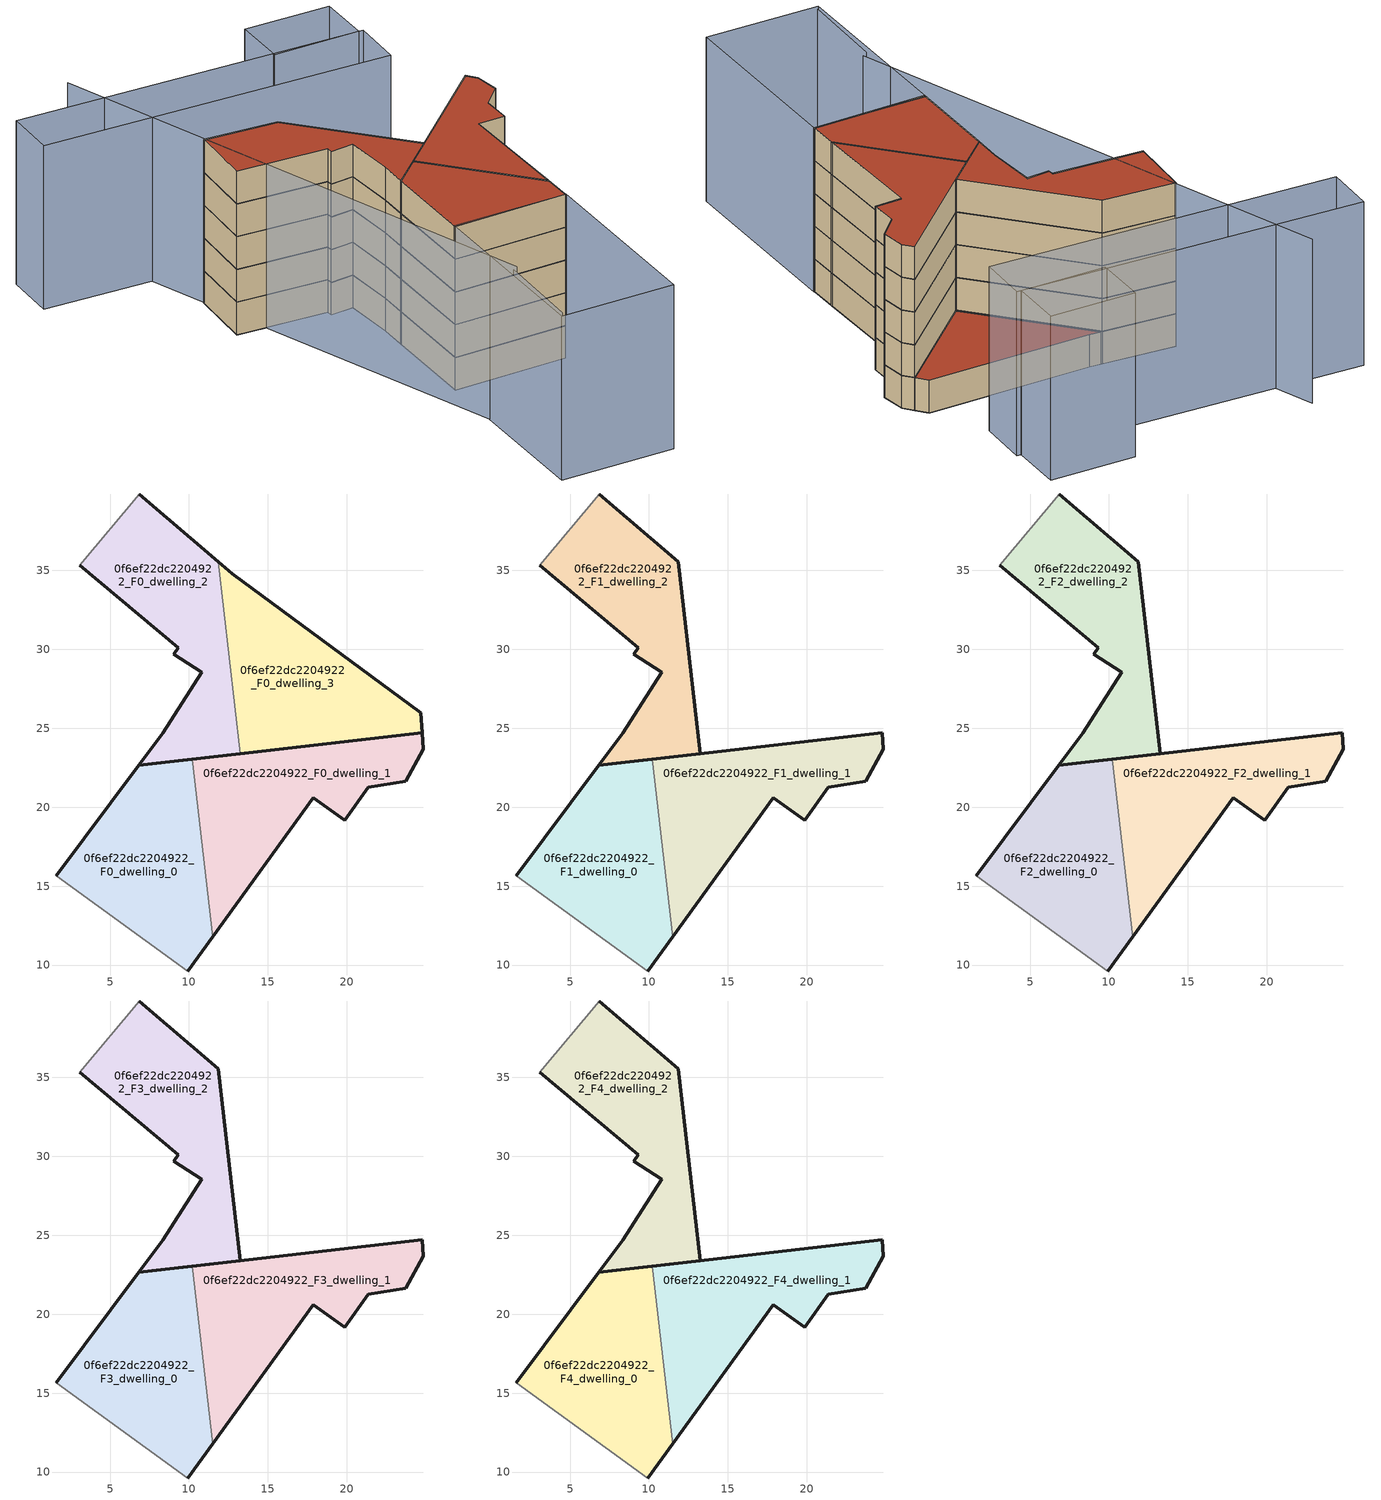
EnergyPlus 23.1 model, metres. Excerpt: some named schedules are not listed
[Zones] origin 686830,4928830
0f6ef22dc2204922_F0_dwelling_0
 floor ground (EU_floor_Construction): 9.93,9.63 11.5,11.8 10.2,23.04 6.81,22.65 1.58,15.67 z0
 wall outside (EU_wall_Construction): 1.58,15.67 6.81,22.65 10.2,23.04 / 11.5,11.8 9.93,9.63 z0:3
 wall adiabatic (EU_wall_Construction): 9.93,9.63 1.58,15.67 z0:3
 wall to 0f6ef22dc2204922_F0_dwelling_1 (EU_wall_Construction): 10.2,23.04 11.5,11.8 z0:3
0f6ef22dc2204922_F0_dwelling_1
 floor ground (EU_floor_Construction): 19.86,19.19 21.34,21.26 23.74,21.66 24.85,23.66 24.78,24.72 10.2,23.04 11.5,11.8 17.88,20.6 z0
 wall outside (EU_wall_Construction): 10.2,23.04 24.78,24.72 24.85,23.66 23.74,21.66 21.34,21.26 19.86,19.19 17.88,20.6 11.5,11.8 z0:3
0f6ef22dc2204922_F0_dwelling_2
 floor ground (EU_floor_Construction): 13.26,23.39 11.85,35.54 6.84,39.84 3.07,35.33 9.31,30.11 9.02,29.68 10.82,28.56 8.34,24.69 6.81,22.65 z0
 wall outside (EU_wall_Construction): 6.84,39.84 11.85,35.54 / 13.26,23.39 6.81,22.65 8.34,24.69 10.82,28.56 9.02,29.68 9.31,30.11 3.07,35.33 z0:3
 wall adiabatic (EU_wall_Construction): 3.07,35.33 6.84,39.84 z0:3
 wall to 0f6ef22dc2204922_F0_dwelling_3 (EU_wall_Construction): 11.85,35.54 13.26,23.39 z0:3
0f6ef22dc2204922_F0_dwelling_3
 floor ground (EU_floor_Construction): 24.78,24.72 24.69,25.99 12.73,34.79 11.85,35.54 13.26,23.39 z0
 wall outside (EU_wall_Construction): 11.85,35.54 12.73,34.79 24.69,25.99 24.78,24.72 13.26,23.39 z0:3
 roof outside (EU_roof_Construction): 24.69,25.99 24.78,24.72 13.26,23.39 11.85,35.54 12.73,34.79 z3
0f6ef22dc2204922_F1_dwelling_0
 floor to 0f6ef22dc2204922_F0_dwelling_0 (EU_floor_Construction): 9.93,9.63 11.5,11.8 10.2,23.04 6.81,22.65 1.58,15.67 z3
 wall outside (EU_wall_Construction): 1.58,15.67 6.81,22.65 10.2,23.04 / 11.5,11.8 9.93,9.63 z3:6
 wall adiabatic (EU_wall_Construction): 9.93,9.63 1.58,15.67 z3:6
 wall to 0f6ef22dc2204922_F1_dwelling_1 (EU_wall_Construction): 10.2,23.04 11.5,11.8 z3:6
0f6ef22dc2204922_F1_dwelling_1
 floor to 0f6ef22dc2204922_F0_dwelling_1 (EU_floor_Construction): 19.86,19.19 21.34,21.26 23.74,21.66 24.85,23.66 24.78,24.72 10.2,23.04 11.5,11.8 17.88,20.6 z3
 wall outside (EU_wall_Construction): 10.2,23.04 24.78,24.72 24.85,23.66 23.74,21.66 21.34,21.26 19.86,19.19 17.88,20.6 11.5,11.8 z3:6
0f6ef22dc2204922_F1_dwelling_2
 floor to 0f6ef22dc2204922_F0_dwelling_2 (EU_floor_Construction): 13.26,23.39 11.85,35.54 6.84,39.84 3.07,35.33 9.31,30.11 9.02,29.68 10.82,28.56 8.34,24.69 6.81,22.65 z3
 wall outside (EU_wall_Construction): 6.84,39.84 11.85,35.54 13.26,23.39 6.81,22.65 8.34,24.69 10.82,28.56 9.02,29.68 9.31,30.11 3.07,35.33 z3:6
 wall adiabatic (EU_wall_Construction): 3.07,35.33 6.84,39.84 z3:6
0f6ef22dc2204922_F2_dwelling_0
 floor to 0f6ef22dc2204922_F1_dwelling_0 (EU_floor_Construction): 9.93,9.63 11.5,11.8 10.2,23.04 6.81,22.65 1.58,15.67 z6
 wall outside (EU_wall_Construction): 1.58,15.67 6.81,22.65 10.2,23.04 / 11.5,11.8 9.93,9.63 z6:9
 wall adiabatic (EU_wall_Construction): 9.93,9.63 1.58,15.67 z6:9
 wall to 0f6ef22dc2204922_F2_dwelling_1 (EU_wall_Construction): 10.2,23.04 11.5,11.8 z6:9
0f6ef22dc2204922_F2_dwelling_1
 floor to 0f6ef22dc2204922_F1_dwelling_1 (EU_floor_Construction): 19.86,19.19 21.34,21.26 23.74,21.66 24.85,23.66 24.78,24.72 10.2,23.04 11.5,11.8 17.88,20.6 z6
 wall outside (EU_wall_Construction): 10.2,23.04 24.78,24.72 24.85,23.66 23.74,21.66 21.34,21.26 19.86,19.19 17.88,20.6 11.5,11.8 z6:9
0f6ef22dc2204922_F2_dwelling_2
 floor to 0f6ef22dc2204922_F1_dwelling_2 (EU_floor_Construction): 13.26,23.39 11.85,35.54 6.84,39.84 3.07,35.33 9.31,30.11 9.02,29.68 10.82,28.56 8.34,24.69 6.81,22.65 z6
 wall outside (EU_wall_Construction): 6.84,39.84 11.85,35.54 13.26,23.39 6.81,22.65 8.34,24.69 10.82,28.56 9.02,29.68 9.31,30.11 3.07,35.33 z6:9
 wall adiabatic (EU_wall_Construction): 3.07,35.33 6.84,39.84 z6:9
0f6ef22dc2204922_F3_dwelling_0
 floor to 0f6ef22dc2204922_F2_dwelling_0 (EU_floor_Construction): 9.93,9.63 11.5,11.8 10.2,23.04 6.81,22.65 1.58,15.67 z9
 wall outside (EU_wall_Construction): 1.58,15.67 6.81,22.65 10.2,23.04 / 11.5,11.8 9.93,9.63 z9:12
 wall adiabatic (EU_wall_Construction): 9.93,9.63 1.58,15.67 z9:12
 wall to 0f6ef22dc2204922_F3_dwelling_1 (EU_wall_Construction): 10.2,23.04 11.5,11.8 z9:12
0f6ef22dc2204922_F3_dwelling_1
 floor to 0f6ef22dc2204922_F2_dwelling_1 (EU_floor_Construction): 19.86,19.19 21.34,21.26 23.74,21.66 24.85,23.66 24.78,24.72 10.2,23.04 11.5,11.8 17.88,20.6 z9
 wall outside (EU_wall_Construction): 10.2,23.04 24.78,24.72 24.85,23.66 23.74,21.66 21.34,21.26 19.86,19.19 17.88,20.6 11.5,11.8 z9:12
0f6ef22dc2204922_F3_dwelling_2
 floor to 0f6ef22dc2204922_F2_dwelling_2 (EU_floor_Construction): 13.26,23.39 11.85,35.54 6.84,39.84 3.07,35.33 9.31,30.11 9.02,29.68 10.82,28.56 8.34,24.69 6.81,22.65 z9
 wall outside (EU_wall_Construction): 6.84,39.84 11.85,35.54 13.26,23.39 6.81,22.65 8.34,24.69 10.82,28.56 9.02,29.68 9.31,30.11 3.07,35.33 z9:12
 wall adiabatic (EU_wall_Construction): 3.07,35.33 6.84,39.84 z9:12
0f6ef22dc2204922_F4_dwelling_0
 floor to 0f6ef22dc2204922_F3_dwelling_0 (EU_floor_Construction): 9.93,9.63 11.5,11.8 10.2,23.04 6.81,22.65 1.58,15.67 z12
 wall outside (EU_wall_Construction): 1.58,15.67 6.81,22.65 10.2,23.04 / 11.5,11.8 9.93,9.63 z12:15
 wall adiabatic (EU_wall_Construction): 9.93,9.63 1.58,15.67 z12:15
 wall to 0f6ef22dc2204922_F4_dwelling_1 (EU_wall_Construction): 10.2,23.04 11.5,11.8 z12:15
 roof outside (EU_roof_Construction): 10.2,23.04 11.5,11.8 9.93,9.63 1.58,15.67 6.81,22.65 z15
0f6ef22dc2204922_F4_dwelling_1
 floor to 0f6ef22dc2204922_F3_dwelling_1 (EU_floor_Construction): 19.86,19.19 21.34,21.26 23.74,21.66 24.85,23.66 24.78,24.72 10.2,23.04 11.5,11.8 17.88,20.6 z12
 wall outside (EU_wall_Construction): 10.2,23.04 24.78,24.72 24.85,23.66 23.74,21.66 21.34,21.26 19.86,19.19 17.88,20.6 11.5,11.8 z12:15
 roof outside (EU_roof_Construction): 24.78,24.72 24.85,23.66 23.74,21.66 21.34,21.26 19.86,19.19 17.88,20.6 11.5,11.8 10.2,23.04 z15
0f6ef22dc2204922_F4_dwelling_2
 floor to 0f6ef22dc2204922_F3_dwelling_2 (EU_floor_Construction): 13.26,23.39 11.85,35.54 6.84,39.84 3.07,35.33 9.31,30.11 9.02,29.68 10.82,28.56 8.34,24.69 6.81,22.65 z12
 wall outside (EU_wall_Construction): 6.84,39.84 11.85,35.54 13.26,23.39 6.81,22.65 8.34,24.69 10.82,28.56 9.02,29.68 9.31,30.11 3.07,35.33 z12:15
 wall adiabatic (EU_wall_Construction): 3.07,35.33 6.84,39.84 z12:15
 roof outside (EU_roof_Construction): 11.85,35.54 13.26,23.39 6.81,22.65 8.34,24.69 10.82,28.56 9.02,29.68 9.31,30.11 3.07,35.33 6.84,39.84 z15
shading: -3.11,8.58 -8.1,2.24 / 11.11,53.47 -2.52,8.57 / -8.6,2.07 1.68,15.8 / 1.68,15.8 9.97,9.6 / 9.97,9.6 -0.31,-4.14 / -0.31,-4.14 -8.6,2.07 / 28.05,35.41 21.87,40.09 / 21.87,40.09 24.79,43.94 / 24.79,43.94 30.97,39.25 / 30.97,39.25 28.05,35.41 / 3.79,54.84 28.37,35.15 / 28.37,35.15 25.46,31.52 / 25.46,31.52 0.88,51.21 / 0.88,51.21 3.79,54.84 z0:15
[Building]
EU S2 Campaign: North Axis=0; Terrain=City; Solar Distribution=FullExterior
[Site:Location]
Bologna: Latitude=44.5; Longitude=11.25; Time Zone=1; Elevation=37
[SizingPeriod:WeatherFileDays]
AnnualSizingPeriod: Begin Month=1; Begin Day of Month=1; End Month=12; End Day of Month=31; Day of Week for Start Day=Monday; Use Weather File Daylight Saving Period=No; Use Weather File Rain and Snow Indicators=No
[MATERIAL]
EU_InternalMass_Material: Roughness=MediumRough; Thickness=0.1; Conductivity=1; Density=1800; Specific Heat=900; Thermal Absorptance=0.9; Solar Absorptance=0.7; Visible Absorptance=0.7
[MATERIAL:NOMASS] Roughness=MediumRough; Thermal Absorptance=0.9; Solar Absorptance=0.7; Visible Absorptance=0.7
Name | Thermal Resistance
EU_wall_NoMass | 0.905828
EU_roof_NoMass | 0.37593
EU_floor_NoMass | 0.67114
[CONSTRUCTION]
EU_wall_Construction: EU_wall_NoMass
EU_roof_Construction: EU_roof_NoMass
EU_floor_Construction: EU_floor_NoMass
EU_InternalMass_Construction: EU_InternalMass_Material
[ZONE] Type=1; Multiplier=1; Ceiling Height=autocalculate; Floor Area=autocalculate; Part of Total Floor Area=Yes
Name | Volume
0f6ef22dc2204922_F0_dwelling_0; 0f6ef22dc2204922_F1_dwelling_0; 0f6ef22dc2204922_F2_dwelling_0; 0f6ef22dc2204922_F3_dwelling_0; 0f6ef22dc2204922_F4_dwelling_0 | 233.749
0f6ef22dc2204922_F0_dwelling_1; 0f6ef22dc2204922_F1_dwelling_1; 0f6ef22dc2204922_F2_dwelling_1; 0f6ef22dc2204922_F3_dwelling_1; 0f6ef22dc2204922_F4_dwelling_1 | 233.75
0f6ef22dc2204922_F0_dwelling_2; 0f6ef22dc2204922_F1_dwelling_2; 0f6ef22dc2204922_F2_dwelling_2; 0f6ef22dc2204922_F3_dwelling_2; 0f6ef22dc2204922_F4_dwelling_2 | 233.748
0f6ef22dc2204922_F0_dwelling_3 | 233.74
[INTERNALMASS] Construction=EU_InternalMass_Construction
Name | Zone or ZoneList | Surface Area
0f6ef22dc2204922_F0_dwelling_0_EU_InternalMass | 0f6ef22dc2204922_F0_dwelling_0 | 77.9164
0f6ef22dc2204922_F0_dwelling_1_EU_InternalMass | 0f6ef22dc2204922_F0_dwelling_1 | 77.9163
0f6ef22dc2204922_F0_dwelling_2_EU_InternalMass | 0f6ef22dc2204922_F0_dwelling_2 | 77.9161
0f6ef22dc2204922_F0_dwelling_3_EU_InternalMass | 0f6ef22dc2204922_F0_dwelling_3 | 77.9134
0f6ef22dc2204922_F1_dwelling_0_EU_InternalMass | 0f6ef22dc2204922_F1_dwelling_0 | 103.883
0f6ef22dc2204922_F1_dwelling_1_EU_InternalMass | 0f6ef22dc2204922_F1_dwelling_1 | 103.887
0f6ef22dc2204922_F1_dwelling_2_EU_InternalMass | 0f6ef22dc2204922_F1_dwelling_2 | 103.884
0f6ef22dc2204922_F2_dwelling_0_EU_InternalMass | 0f6ef22dc2204922_F2_dwelling_0 | 103.883
0f6ef22dc2204922_F2_dwelling_1_EU_InternalMass | 0f6ef22dc2204922_F2_dwelling_1 | 103.887
0f6ef22dc2204922_F2_dwelling_2_EU_InternalMass | 0f6ef22dc2204922_F2_dwelling_2 | 103.884
0f6ef22dc2204922_F3_dwelling_0_EU_InternalMass | 0f6ef22dc2204922_F3_dwelling_0 | 103.883
0f6ef22dc2204922_F3_dwelling_1_EU_InternalMass | 0f6ef22dc2204922_F3_dwelling_1 | 103.887
0f6ef22dc2204922_F3_dwelling_2_EU_InternalMass | 0f6ef22dc2204922_F3_dwelling_2 | 103.884
0f6ef22dc2204922_F4_dwelling_0_EU_InternalMass | 0f6ef22dc2204922_F4_dwelling_0 | 103.883
0f6ef22dc2204922_F4_dwelling_1_EU_InternalMass | 0f6ef22dc2204922_F4_dwelling_1 | 103.887
0f6ef22dc2204922_F4_dwelling_2_EU_InternalMass | 0f6ef22dc2204922_F4_dwelling_2 | 103.884
[OTHEREQUIPMENT] Fuel Type=Electricity; Design Level Calculation Method=Watts/Area; Power per Zone Floor Area=1; Fraction Latent=0; Fraction Radiant=0; Fraction Lost=0; Carbon Dioxide Generation Rate=0; EndUse Subcategory=EU_Step8_InternalGains
Name | Zone or ZoneList or Space or SpaceList | Schedule
EU_Step8_InternalGain_0f6ef22dc2204922_F0_dwelling_0_f000 | 0f6ef22dc2204922_F0_dwelling_0 | EU_Step8_GainSchedule_0f6ef22dc2204922_F0_dwelling_0_f000
EU_Step8_InternalGain_0f6ef22dc2204922_F0_dwelling_1_f000 | 0f6ef22dc2204922_F0_dwelling_1 | EU_Step8_GainSchedule_0f6ef22dc2204922_F0_dwelling_1_f000
EU_Step8_InternalGain_0f6ef22dc2204922_F0_dwelling_2_f000 | 0f6ef22dc2204922_F0_dwelling_2 | EU_Step8_GainSchedule_0f6ef22dc2204922_F0_dwelling_2_f000
EU_Step8_InternalGain_0f6ef22dc2204922_F0_dwelling_3_f000 | 0f6ef22dc2204922_F0_dwelling_3 | EU_Step8_GainSchedule_0f6ef22dc2204922_F0_dwelling_3_f000
EU_Step8_InternalGain_0f6ef22dc2204922_F1_dwelling_0_f000 | 0f6ef22dc2204922_F1_dwelling_0 | EU_Step8_GainSchedule_0f6ef22dc2204922_F1_dwelling_0_f000
EU_Step8_InternalGain_0f6ef22dc2204922_F1_dwelling_1_f000 | 0f6ef22dc2204922_F1_dwelling_1 | EU_Step8_GainSchedule_0f6ef22dc2204922_F1_dwelling_1_f000
EU_Step8_InternalGain_0f6ef22dc2204922_F1_dwelling_2_f000 | 0f6ef22dc2204922_F1_dwelling_2 | EU_Step8_GainSchedule_0f6ef22dc2204922_F1_dwelling_2_f000
EU_Step8_InternalGain_0f6ef22dc2204922_F2_dwelling_0_f000 | 0f6ef22dc2204922_F2_dwelling_0 | EU_Step8_GainSchedule_0f6ef22dc2204922_F2_dwelling_0_f000
EU_Step8_InternalGain_0f6ef22dc2204922_F2_dwelling_1_f000 | 0f6ef22dc2204922_F2_dwelling_1 | EU_Step8_GainSchedule_0f6ef22dc2204922_F2_dwelling_1_f000
EU_Step8_InternalGain_0f6ef22dc2204922_F2_dwelling_2_f000 | 0f6ef22dc2204922_F2_dwelling_2 | EU_Step8_GainSchedule_0f6ef22dc2204922_F2_dwelling_2_f000
EU_Step8_InternalGain_0f6ef22dc2204922_F3_dwelling_0_f000 | 0f6ef22dc2204922_F3_dwelling_0 | EU_Step8_GainSchedule_0f6ef22dc2204922_F3_dwelling_0_f000
EU_Step8_InternalGain_0f6ef22dc2204922_F3_dwelling_1_f000 | 0f6ef22dc2204922_F3_dwelling_1 | EU_Step8_GainSchedule_0f6ef22dc2204922_F3_dwelling_1_f000
EU_Step8_InternalGain_0f6ef22dc2204922_F3_dwelling_2_f000 | 0f6ef22dc2204922_F3_dwelling_2 | EU_Step8_GainSchedule_0f6ef22dc2204922_F3_dwelling_2_f000
EU_Step8_InternalGain_0f6ef22dc2204922_F4_dwelling_0_f000 | 0f6ef22dc2204922_F4_dwelling_0 | EU_Step8_GainSchedule_0f6ef22dc2204922_F4_dwelling_0_f000
EU_Step8_InternalGain_0f6ef22dc2204922_F4_dwelling_1_f000 | 0f6ef22dc2204922_F4_dwelling_1 | EU_Step8_GainSchedule_0f6ef22dc2204922_F4_dwelling_1_f000
EU_Step8_InternalGain_0f6ef22dc2204922_F4_dwelling_2_f000 | 0f6ef22dc2204922_F4_dwelling_2 | EU_Step8_GainSchedule_0f6ef22dc2204922_F4_dwelling_2_f000
[ZONEVENTILATION:DESIGNFLOWRATE] Schedule=EU_AlwaysOn; Design Flow Rate Calculation Method=AirChanges/Hour; Air Changes per Hour=0.73129; Ventilation Type=Natural; Fan Pressure Rise=0; Fan Total Efficiency=1; Constant Term Coefficient=1; Temperature Term Coefficient=0; Velocity Term Coefficient=0; Velocity Squared Term Coefficient=0; Minimum Indoor Temperature=-100; Maximum Indoor Temperature=100; Delta Temperature=-100; Minimum Outdoor Temperature=-100; Maximum Outdoor Temperature=100; Maximum Wind Speed=40
Name | Zone or ZoneList or Space or SpaceList
EU_ConstantAir_0f6ef22dc2204922_F0_dwelling_0 | 0f6ef22dc2204922_F0_dwelling_0
EU_ConstantAir_0f6ef22dc2204922_F0_dwelling_1 | 0f6ef22dc2204922_F0_dwelling_1
EU_ConstantAir_0f6ef22dc2204922_F0_dwelling_2 | 0f6ef22dc2204922_F0_dwelling_2
EU_ConstantAir_0f6ef22dc2204922_F0_dwelling_3 | 0f6ef22dc2204922_F0_dwelling_3
EU_ConstantAir_0f6ef22dc2204922_F1_dwelling_0 | 0f6ef22dc2204922_F1_dwelling_0
EU_ConstantAir_0f6ef22dc2204922_F1_dwelling_1 | 0f6ef22dc2204922_F1_dwelling_1
EU_ConstantAir_0f6ef22dc2204922_F1_dwelling_2 | 0f6ef22dc2204922_F1_dwelling_2
EU_ConstantAir_0f6ef22dc2204922_F2_dwelling_0 | 0f6ef22dc2204922_F2_dwelling_0
EU_ConstantAir_0f6ef22dc2204922_F2_dwelling_1 | 0f6ef22dc2204922_F2_dwelling_1
EU_ConstantAir_0f6ef22dc2204922_F2_dwelling_2 | 0f6ef22dc2204922_F2_dwelling_2
EU_ConstantAir_0f6ef22dc2204922_F3_dwelling_0 | 0f6ef22dc2204922_F3_dwelling_0
EU_ConstantAir_0f6ef22dc2204922_F3_dwelling_1 | 0f6ef22dc2204922_F3_dwelling_1
EU_ConstantAir_0f6ef22dc2204922_F3_dwelling_2 | 0f6ef22dc2204922_F3_dwelling_2
EU_ConstantAir_0f6ef22dc2204922_F4_dwelling_0 | 0f6ef22dc2204922_F4_dwelling_0
EU_ConstantAir_0f6ef22dc2204922_F4_dwelling_1 | 0f6ef22dc2204922_F4_dwelling_1
EU_ConstantAir_0f6ef22dc2204922_F4_dwelling_2 | 0f6ef22dc2204922_F4_dwelling_2
[HVACTEMPLATE:THERMOSTAT] Constant Heating Setpoint=20; Constant Cooling Setpoint=50
EU_HeatOnly_0f6ef22dc2204922_F0_dwelling_0; EU_HeatOnly_0f6ef22dc2204922_F0_dwelling_1; EU_HeatOnly_0f6ef22dc2204922_F0_dwelling_2; EU_HeatOnly_0f6ef22dc2204922_F0_dwelling_3; EU_HeatOnly_0f6ef22dc2204922_F1_dwelling_0; EU_HeatOnly_0f6ef22dc2204922_F1_dwelling_1; EU_HeatOnly_0f6ef22dc2204922_F1_dwelling_2; EU_HeatOnly_0f6ef22dc2204922_F2_dwelling_0; EU_HeatOnly_0f6ef22dc2204922_F2_dwelling_1; EU_HeatOnly_0f6ef22dc2204922_F2_dwelling_2; EU_HeatOnly_0f6ef22dc2204922_F3_dwelling_0; EU_HeatOnly_0f6ef22dc2204922_F3_dwelling_1; EU_HeatOnly_0f6ef22dc2204922_F3_dwelling_2; EU_HeatOnly_0f6ef22dc2204922_F4_dwelling_0; EU_HeatOnly_0f6ef22dc2204922_F4_dwelling_1; EU_HeatOnly_0f6ef22dc2204922_F4_dwelling_2
[HVACTEMPLATE:ZONE:IDEALLOADSAIRSYSTEM] System Availability Schedule=EU_AlwaysOn; Maximum Heating Supply Air Temperature=50; Minimum Cooling Supply Air Temperature=13; Maximum Heating Supply Air Humidity Ratio=0.0156; Minimum Cooling Supply Air Humidity Ratio=0.0077; Heating Limit=NoLimit; Cooling Limit=NoLimit; Heating Availability Schedule=EU_AlwaysOn; Cooling Availability Schedule=EU_CoolingOff; Dehumidification Control Type=ConstantSensibleHeatRatio; Cooling Sensible Heat Ratio=0.7; Dehumidification Setpoint=60; Humidification Control Type=None; Humidification Setpoint=30; Outdoor Air Method=None; Outdoor Air Flow Rate per Person=0.00944; Outdoor Air Flow Rate per Zone Floor Area=0; Outdoor Air Flow Rate per Zone=0; Demand Controlled Ventilation Type=None; Outdoor Air Economizer Type=NoEconomizer; Heat Recovery Type=None; Sensible Heat Recovery Effectiveness=0.7; Latent Heat Recovery Effectiveness=0.65
Name | Template Thermostat
0f6ef22dc2204922_F0_dwelling_0 | EU_HeatOnly_0f6ef22dc2204922_F0_dwelling_0
0f6ef22dc2204922_F0_dwelling_1 | EU_HeatOnly_0f6ef22dc2204922_F0_dwelling_1
0f6ef22dc2204922_F0_dwelling_2 | EU_HeatOnly_0f6ef22dc2204922_F0_dwelling_2
0f6ef22dc2204922_F0_dwelling_3 | EU_HeatOnly_0f6ef22dc2204922_F0_dwelling_3
0f6ef22dc2204922_F1_dwelling_0 | EU_HeatOnly_0f6ef22dc2204922_F1_dwelling_0
